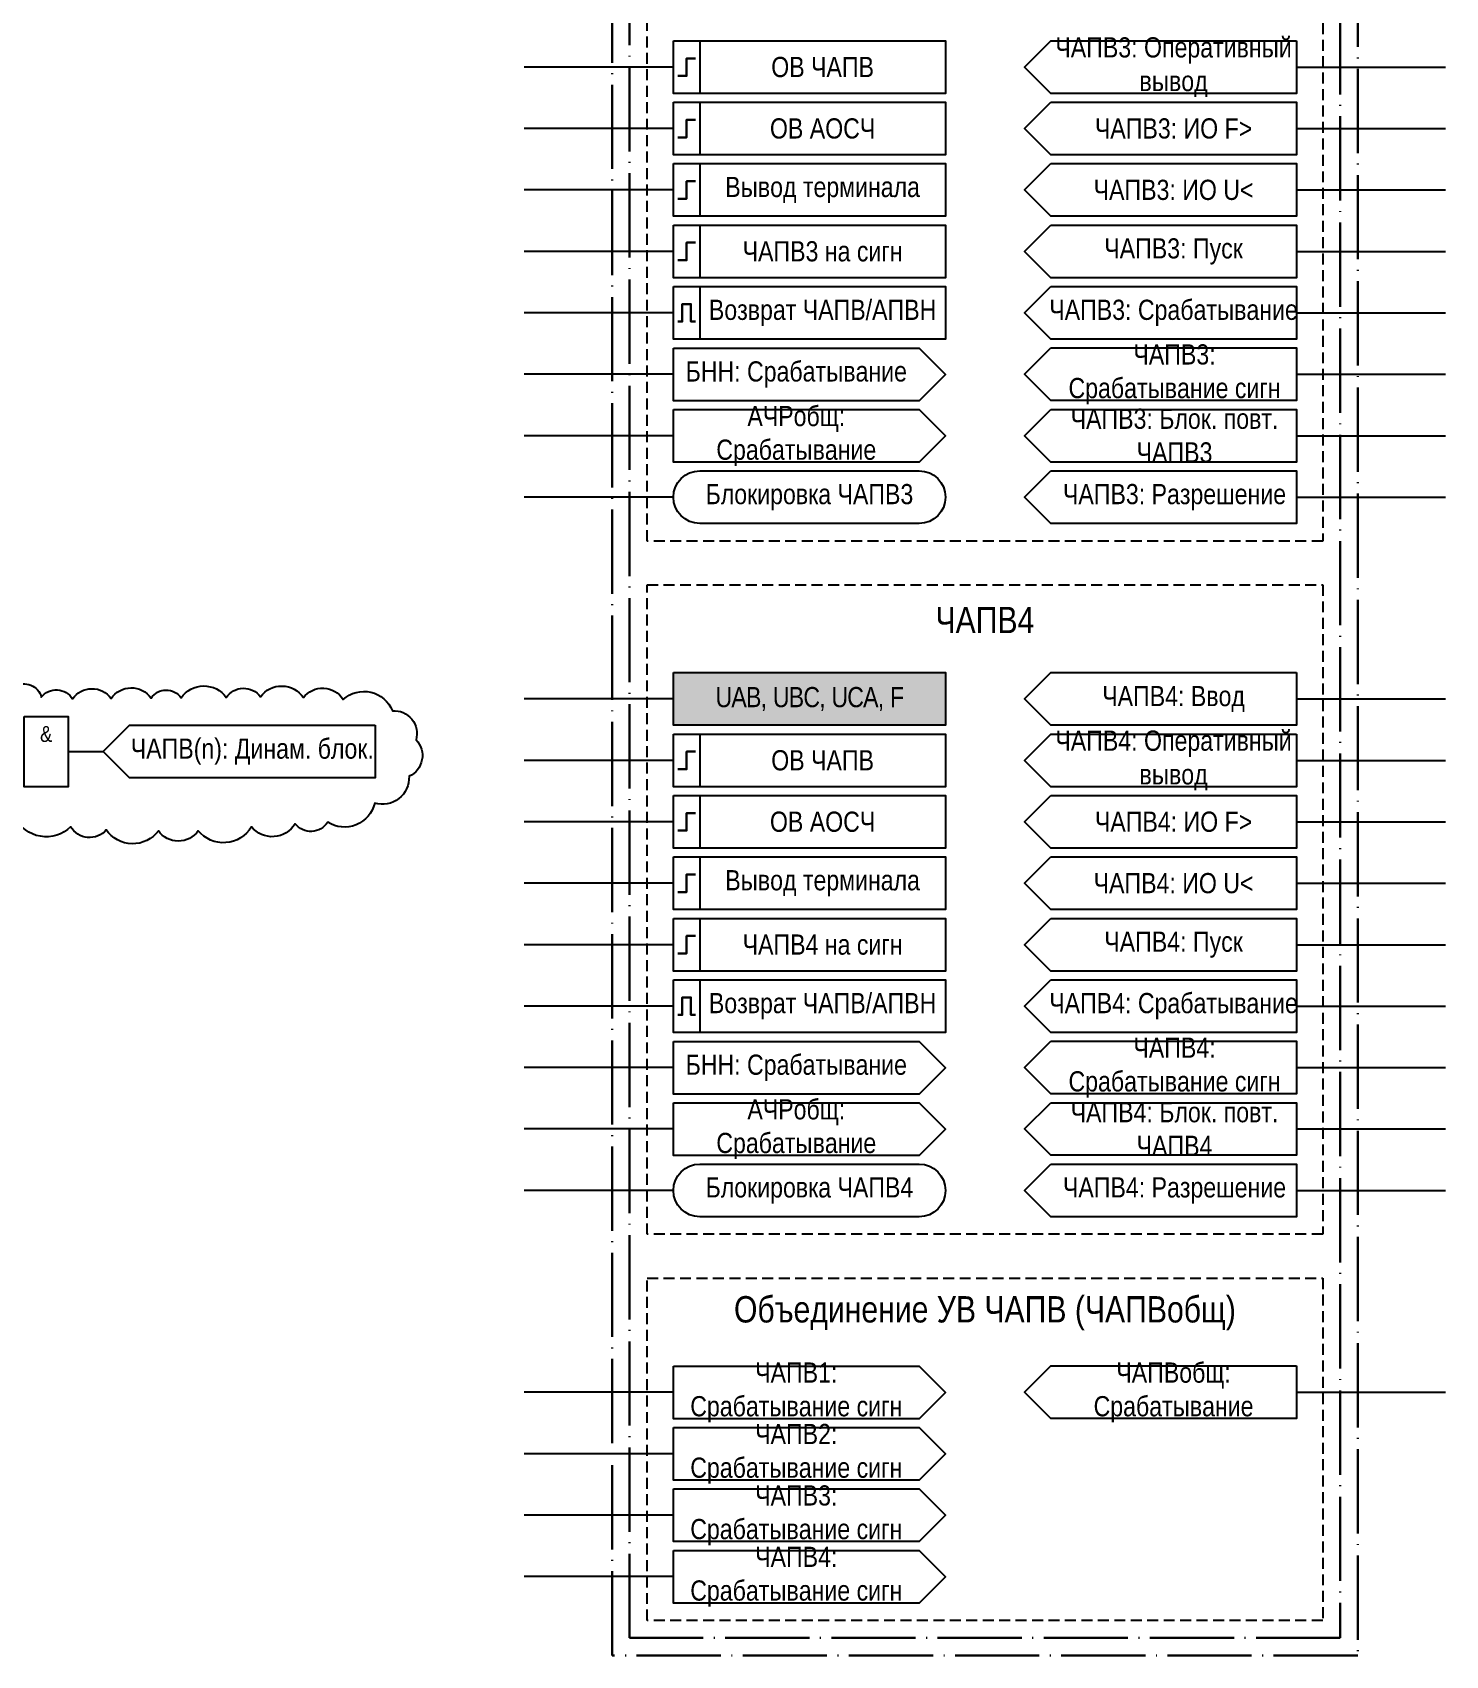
# Model space of a CAD drawing. Header units: millimetres. Extents: x -1311 to 1381, y -299 to 1200.
# Drawn here: x -1010.1 to -849, y -116 to 69 of the extents above; entities that cross this region are included whole.
import ezdxf

# ---------------------------------------------------------------- set-up
doc = ezdxf.new("R2010")
doc.units = ezdxf.units.MM
doc.linetypes.add('ACAD_ISO04W100', pattern=[30, 24, -3, 0, -3])
doc.linetypes.add('штриховая2', pattern=[0.375, 0.25, -0.125])
doc.layers.add('TEXT', color=7, linetype='Continuous', lineweight=25, true_color=0xffffff)
doc.layers.add('Основная', color=7, linetype='Continuous')
doc.styles.add('2.5_Gost_RD', font='ARIALN.TTF', dxfattribs={"height": 2.5})
doc.styles.add('3.5_Gost_RD', font='ARIALN.TTF', dxfattribs={"height": 3.5})

msp = doc.modelspace()

# ---------------------------------------------------------------- hatches: boundary and pattern name
at = {"ltscale": 100, "true_color": 0xf7941d}
h = msp.add_hatch(color=30, dxfattribs=at)
h.dxf.hatch_style = 1
h.paths.add_polyline_path([(-937, -4), (-906, -4), (-906, -10), (-937, -10)])

# ---------------------------------------------------------------- linework, layer by layer
at = {"ltscale": 100}
for p, q in [((-937, 65), (-954, 65)), ((-866, 65), (-849, 65)), ((-937, 58), (-954, 58)), ((-866, 58), (-849, 58)), ((-937, 51), (-954, 51)), ((-866, 51), (-849, 51)), ((-937, 44), (-954, 44)), ((-866, 44), (-849, 44)), ((-937, 37), (-954, 37)), ((-866, 37), (-849, 37)), ((-937, 30), (-954, 30)), ((-866, 30), (-849, 30)), ((-937, 23), (-954, 23)), ((-866, 23), (-849, 23)), ((-937, 16), (-954, 16)), ((-866, 16), (-849, 16)), ((-937, -7), (-954, -7)), ((-866, -7), (-849, -7)), ((-937, -14), (-954, -14)), ((-866, -14), (-849, -14)), ((-937, -21), (-954, -21)), ((-866, -21), (-849, -21)), ((-937, -28), (-954, -28)), ((-866, -28), (-849, -28)), ((-937, -35), (-954, -35)), ((-866, -35), (-849, -35)), ((-937, -42), (-954, -42)), ((-866, -42), (-849, -42)), ((-937, -49), (-954, -49)), ((-866, -49), (-849, -49)), ((-937, -56), (-954, -56)), ((-866, -56), (-849, -56)), ((-937, -63), (-954, -63)), ((-866, -63), (-849, -63)), ((-937, -86), (-954, -86)), ((-866, -86), (-849, -86)), ((-937, -93), (-954, -93)), ((-937, -100), (-954, -100)), ((-937, -107), (-954, -107))]:
    msp.add_line(p, q, dxfattribs=at)
at = {"color": 251, "linetype": 'ACAD_ISO04W100', "lineweight": 30, "ltscale": 0.4, "true_color": 0x58595b}
for points in [[(-944, 1178), (-859, 1178), (-859, -116), (-944, -116)], [(-942, 253), (-861, 253), (-861, -114), (-942, -114)]]:
    msp.add_lwpolyline(points, close=True, dxfattribs=at)
at = {"linetype": 'штриховая2', "ltscale": 5}
for points in [[(-940, 85), (-863, 85), (-863, 11), (-940, 11)], [(-940, 6), (-863, 6), (-863, -68), (-940, -68)], [(-940, -73), (-863, -73), (-863, -112), (-940, -112)]]:
    msp.add_lwpolyline(points, close=True, dxfattribs=at)
at = {"ltscale": 100}
for points in [[(-937, 68), (-934, 68), (-934, 62), (-937, 62)], [(-937, 68), (-906, 68), (-906, 62), (-937, 62)], [(-866, 68), (-866, 62), (-894, 62), (-897, 65), (-894, 68)], [(-937, 61), (-934, 61), (-934, 55), (-937, 55)], [(-937, 61), (-906, 61), (-906, 55), (-937, 55)], [(-894, 61), (-866, 61), (-866, 55), (-894, 55), (-897, 58)], [(-937, 54), (-934, 54), (-934, 48), (-937, 48)], [(-937, 54), (-906, 54), (-906, 48), (-937, 48)], [(-894, 54), (-866, 54), (-866, 48), (-894, 48), (-897, 51)], [(-937, 47), (-934, 47), (-934, 41), (-937, 41)], [(-937, 47), (-906, 47), (-906, 41), (-937, 41)], [(-894, 47), (-866, 47), (-866, 41), (-894, 41), (-897, 44)], [(-937, 40), (-906, 40), (-906, 34), (-937, 34)], [(-937, 40), (-934, 40), (-934, 34), (-937, 34)], [(-894, 40), (-866, 40), (-866, 34), (-894, 34), (-897, 37)], [(-894, 33), (-866, 33), (-866, 27), (-894, 27), (-897, 30)], [(-894, 26), (-866, 26), (-866, 20), (-894, 20), (-897, 23)], [(-894, 19), (-866, 19), (-866, 13), (-894, 13), (-897, 16)], [(-937, -4), (-906, -4), (-906, -10), (-937, -10)], [(-866, -4), (-866, -10), (-894, -10), (-897, -7), (-894, -4)], [(-937, -11), (-934, -11), (-934, -17), (-937, -17)], [(-937, -11), (-906, -11), (-906, -17), (-937, -17)], [(-866, -11), (-866, -17), (-894, -17), (-897, -14), (-894, -11)], [(-937, -18), (-934, -18), (-934, -24), (-937, -24)], [(-937, -18), (-906, -18), (-906, -24), (-937, -24)], [(-894, -18), (-866, -18), (-866, -24), (-894, -24), (-897, -21)], [(-937, -25), (-934, -25), (-934, -31), (-937, -31)], [(-937, -25), (-906, -25), (-906, -31), (-937, -31)], [(-894, -25), (-866, -25), (-866, -31), (-894, -31), (-897, -28)], [(-937, -32), (-934, -32), (-934, -38), (-937, -38)], [(-937, -32), (-906, -32), (-906, -38), (-937, -38)], [(-894, -32), (-866, -32), (-866, -38), (-894, -38), (-897, -35)], [(-937, -39), (-906, -39), (-906, -45), (-937, -45)], [(-937, -39), (-934, -39), (-934, -45), (-937, -45)], [(-894, -39), (-866, -39), (-866, -45), (-894, -45), (-897, -42)], [(-894, -46), (-866, -46), (-866, -52), (-894, -52), (-897, -49)], [(-894, -53), (-866, -53), (-866, -59), (-894, -59), (-897, -56)], [(-894, -60), (-866, -60), (-866, -66), (-894, -66), (-897, -63)], [(-866, -83), (-866, -89), (-894, -89), (-897, -86), (-894, -83)]]:
    msp.add_lwpolyline(points, close=True, dxfattribs=at)
at = {"lineweight": 30, "ltscale": 100}
for points in [[(-934.5, 66), (-935.5, 66), (-935.5, 64), (-936.5, 64)], [(-934.5, 59), (-935.5, 59), (-935.5, 57), (-936.5, 57)], [(-934.5, 52), (-935.5, 52), (-935.5, 50), (-936.5, 50)], [(-934.5, 45), (-935.5, 45), (-935.5, 43), (-936.5, 43)], [(-936.5, 36), (-936, 36), (-936, 38), (-935, 38), (-935, 36), (-934.5, 36)], [(-934.5, -13), (-935.5, -13), (-935.5, -15), (-936.5, -15)], [(-934.5, -20), (-935.5, -20), (-935.5, -22), (-936.5, -22)], [(-934.5, -27), (-935.5, -27), (-935.5, -29), (-936.5, -29)], [(-934.5, -34), (-935.5, -34), (-935.5, -36), (-936.5, -36)], [(-936.5, -43), (-936, -43), (-936, -41), (-935, -41), (-935, -43), (-934.5, -43)]]:
    msp.add_lwpolyline(points, dxfattribs=at)
at = {"ltscale": 100}
for points in [[(-937, 32.98), (-909, 32.98), (-906, 29.98), (-909, 26.98), (-937, 26.98), (-937, 32.98)], [(-937, 25.98), (-909, 25.98), (-906, 22.98), (-909, 19.98), (-937, 19.98), (-937, 25.98)], [(-937, -46.02), (-909, -46.02), (-906, -49.02), (-909, -52.02), (-937, -52.02), (-937, -46.02)], [(-937, -53.02), (-909, -53.02), (-906, -56.02), (-909, -59.02), (-937, -59.02), (-937, -53.02)], [(-937, -83.02), (-909, -83.02), (-906, -86.02), (-909, -89.02), (-937, -89.02), (-937, -83.02)], [(-937, -90.02), (-909, -90.02), (-906, -93.02), (-909, -96.02), (-937, -96.02), (-937, -90.02)], [(-937, -97.02), (-909, -97.02), (-906, -100.02), (-909, -103.02), (-937, -103.02), (-937, -97.02)], [(-937, -104.02), (-909, -104.02), (-906, -107.02), (-909, -110.02), (-937, -110.02), (-937, -104.02)]]:
    msp.add_lwpolyline(points, dxfattribs=at)
for points in [[(-934, 13, -1), (-934, 19), (-909, 19, -1), (-909, 13)], [(-934, -66, -1), (-934, -60), (-909, -60, -1), (-909, -66)]]:
    msp.add_lwpolyline(points, format="xyb", close=True, dxfattribs=at)
at = {"color": 3, "ltscale": 100}
msp.add_lwpolyline([(-1012.05, -5.6, -0.520567), (-1009.05, -6.8, -0.520567), (-1005.48, -6.99, -0.520567), (-1001.1, -6.94, -0.520567), (-996.53, -6.89, -0.520567), (-993.11, -6.86, -0.520567), (-987.97, -6.84, -0.520567), (-984.07, -6.75, -0.520567), (-979.18, -6.84, -0.520567), (-974.64, -7.05, -0.520567), (-969.02, -8.34, -0.520567), (-966.34, -11.66, -0.520567), (-967.14, -15.81, -0.520567), (-971.05, -18.87, -0.520567), (-976.41, -21.03, -0.520567), (-980.12, -21.21, -0.520567), (-985.1, -21.57, -0.520567), (-991.17, -22.01, -0.520567), (-995.71, -22.02, -0.520567), (-1001.64, -21.9, -0.520567), (-1005.71, -21.55, -0.520567), (-1012.03, -20.46, -0.520567)], format="xyb", dxfattribs=at)
at = {"color": 6, "ltscale": 100}
msp.add_lwpolyline([(-1006, -13), (-1002, -13)], dxfattribs=at)
at = {"layer": 'Основная', "color": 6, "ltscale": 100}
for points in [[(-1011, -9), (-1006, -9), (-1006, -17), (-1011, -17)], [(-971, -10), (-971, -16), (-999, -16), (-1002, -13), (-999, -10)]]:
    msp.add_lwpolyline(points, close=True, dxfattribs=at)

# ---------------------------------------------------------------- texts
at = {"ltscale": 100, "char_height": 2.3, "attachment_point": 5, "style": '2.5_Gost_RD'}
for s, insert, width in [('ЧАПВ3: Оперативный вывод', (-880, 65), 28), ('ЧАПВ3: ИО F>', (-880, 58), 28), ('ЧАПВ3: ИО U<', (-880, 51), 28), ('ЧАПВ3: Пуск', (-880, 44), 28), ('ЧАПВ3: Срабатывание', (-880, 37), 28), ('Блокировка ЧАПВ3', (-921.5, 16), 31), ('ЧАПВ4: Ввод', (-880, -7), 28), ('ЧАПВ4: Оперативный вывод', (-880, -14), 28), ('ЧАПВ4: ИО F>', (-880, -21), 28), ('ЧАПВ4: ИО U<', (-880, -28), 28), ('ЧАПВ4: Пуск', (-880, -35), 28), ('ЧАПВ4: Срабатывание', (-880, -42), 28), ('Блокировка ЧАПВ4', (-921.5, -63), 31)]:
    msp.add_mtext(s, dxfattribs=dict(at, insert=insert, width=width))
at = {"color": 0, "ltscale": 100, "char_height": 2.3, "attachment_point": 5, "style": '2.5_Gost_RD'}
for s, insert, width in [('{\\C256;Вывод терминала}', (-920, 51), 28), ('{\\C256;ЧАПВ3 на сигн}', (-920, 44), 27.6764), ('{\\C256;ЧАПВ3: Срабатывание сигн}', (-879.89, 30), 28), ('{\\C256;БНН: Срабатывание}', (-923, 29.98), 28), ('{\\C256;АЧРобщ: Срабатывание}', (-923, 22.98), 28), ('{\\C256;ЧАПВ3: Блок. повт. ЧАПВ3}', (-879.89, 23), 28), ('{\\C256;ЧАПВ3: Разрешение}', (-879.89, 16), 28), ('{\\C256;Вывод терминала}', (-920, -28), 28), ('{\\C256;ЧАПВ4 на сигн}', (-920, -35), 27.6764), ('{\\C256;ЧАПВ4: Срабатывание сигн}', (-879.89, -49), 28), ('{\\C256;БНН: Срабатывание}', (-923, -49.02), 28), ('{\\C256;АЧРобщ: Срабатывание}', (-923, -56.02), 28), ('{\\C256;ЧАПВ4: Блок. повт. ЧАПВ4}', (-879.89, -56), 28), ('{\\C256;ЧАПВ4: Разрешение}', (-879.89, -63), 28), ('{\\C256;ЧАПВ1: Срабатывание сигн}', (-923, -86.02), 28), ('{\\C256;ЧАПВобщ: Срабатывание}', (-880, -86.02), 28), ('{\\C256;ЧАПВ2: Срабатывание сигн}', (-923, -93.02), 28), ('{\\C256;ЧАПВ3: Срабатывание сигн}', (-923, -100.02), 28), ('{\\C256;ЧАПВ4: Срабатывание сигн}', (-923, -107.02), 28)]:
    msp.add_mtext(s, dxfattribs=dict(at, insert=insert, width=width))
at = {"color": 30, "ltscale": 100, "char_height": 3, "width": 81, "attachment_point": 5, "style": '3.5_Gost_RD'}
for s, insert in [('ЧАПВ4', (-901.5, 2)), ('Объединение УВ ЧАПВ (ЧАПВобщ)', (-901.5, -77))]:
    msp.add_mtext(s, dxfattribs=dict(at, insert=insert))
at = {"layer": 'TEXT', "color": 0, "ltscale": 100, "char_height": 2.3, "width": 28, "attachment_point": 5, "style": '2.5_Gost_RD'}
for s, insert in [('{\\C256;ОВ ЧАПВ}', (-920, 65)), ('{\\C256;ОВ АОСЧ}', (-920, 58)), ('{\\C256;ОВ ЧАПВ}', (-920, -14)), ('{\\C256;ОВ АОСЧ}', (-920, -21))]:
    msp.add_mtext(s, dxfattribs=dict(at, insert=insert))
at = {"layer": 'TEXT', "ltscale": 100, "char_height": 2.3, "attachment_point": 5, "style": '2.5_Gost_RD'}
for s, insert, width in [('Возврат ЧАПВ/АПВН', (-920, 37), 28), ('{\\T0.95;UAB, UBC, UCA, F}', (-921.5, -7), 31), ('Возврат ЧАПВ/АПВН', (-920, -42), 28)]:
    msp.add_mtext(s, dxfattribs=dict(at, insert=insert, width=width))
at = {"layer": 'Основная', "color": 6, "ltscale": 100, "attachment_point": 5, "style": '2.5_Gost_RD'}
for s, insert, char_height, width in [('&', (-1008.5, -11), 1.8, 5), ('{\\C256;ЧАПВ(n): Динам. блок.}', (-985, -13), 2.3, 28)]:
    msp.add_mtext(s, dxfattribs=dict(at, insert=insert, char_height=char_height, width=width))

doc.saveas('drawing.dxf')
